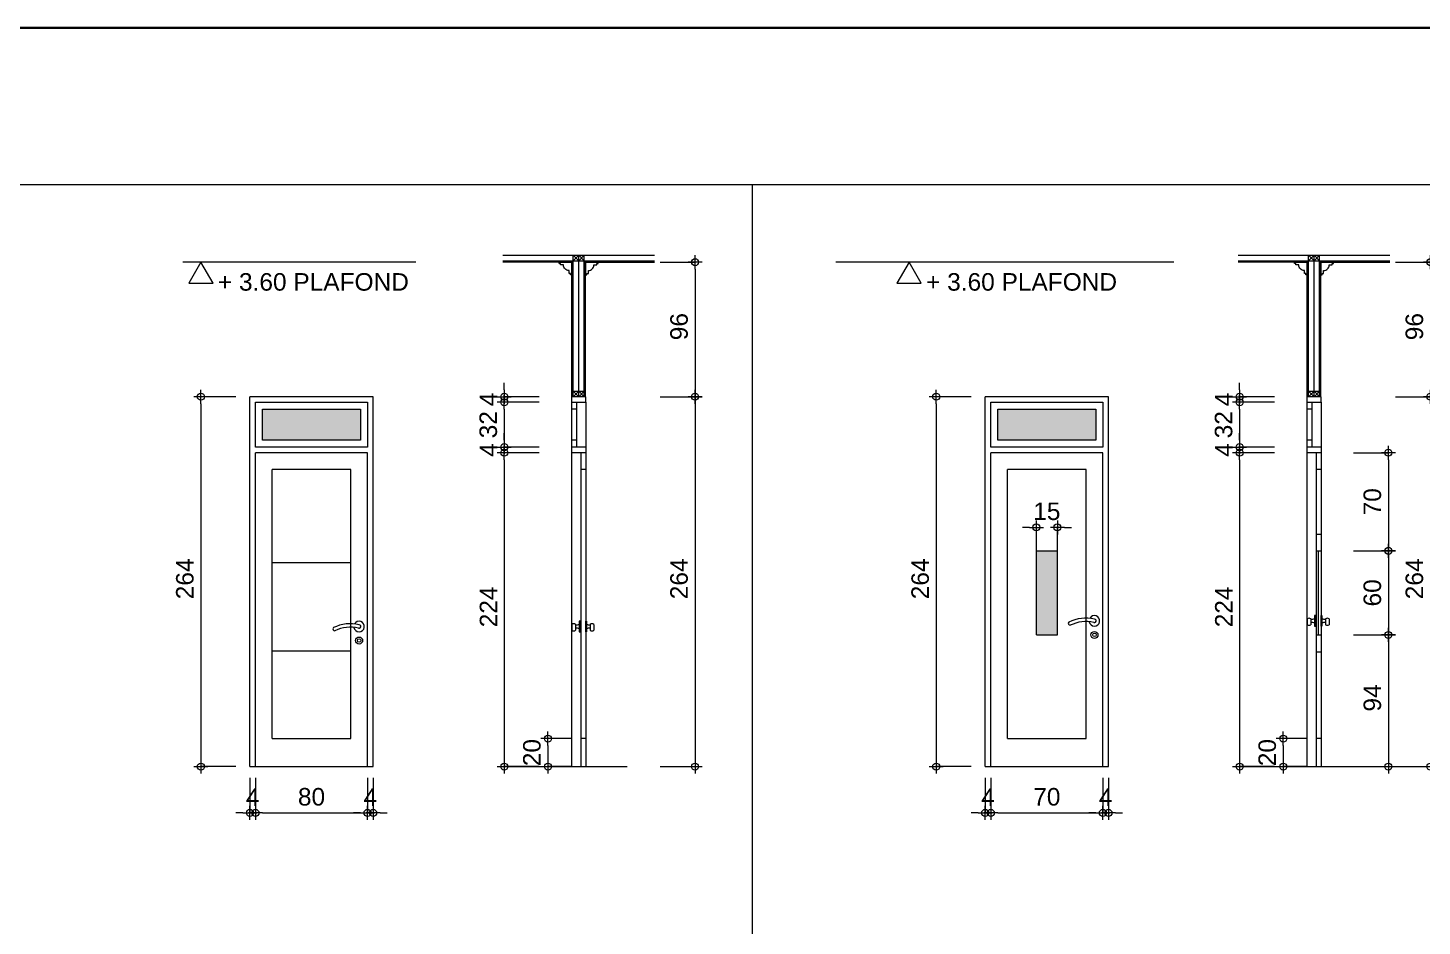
# Model space of a CAD drawing. Header units: millimetres. Extents: x -11 to 1625, y -267 to 180.
# Drawn here: x 1010.57 to 1030.48, y -5.82 to 7 of the extents above; entities that cross this region are included whole.
import ezdxf
from ezdxf.enums import TextEntityAlignment as Align

# ---------------------------------------------------------------- set-up
doc = ezdxf.new("R2010")
doc.units = ezdxf.units.MM
for name, color, linetype, lineweight in [('ars', 11, 'Continuous', 5), ('GRS KOP', 1, 'Continuous', 35), ('kop', 7, 'Continuous', 20), ('kus', 63, 'Continuous', 15), ('lan', 7, 'Continuous', 15), ('not', 7, 'Continuous', 20), ('PARTISI', 190, 'Continuous', 9), ('pla', 213, 'Continuous', 15), ('sol kaca', 9, 'Continuous', 0), ('u', 6, 'Continuous', 20)]:
    doc.layers.add(name, color=color, linetype=linetype, lineweight=lineweight)
doc.styles.add('BARU', font='complex.shx')
doc.styles.add('S', font='SIMPLEX', dxfattribs={"width": 1.1})
doc.styles.get("Standard").update_dxf_attribs({"font": 'ARIALUNI.TTF'})
doc.dimstyles.new('SK 50', dxfattribs={"dimtxt": 0.25, "dimasz": 0.1, "dimexe": 0, "dimexo": 0, "dimgap": 0.1, "dimtad": 1, "dimdec": 0, "dimlfac": 50, "dimzin": 12, "dimdsep": 46, "dimtxsty": 'Standard', "dimblk": 'BULAT', "dimcen": 0.1, "dimclrd": 256, "dimclre": 256, "dimclrt": 256, "dimadec": 0, "dimazin": 3, "dimtfac": 1, "dimtdec": 0, "dimtofl": 0, "dimtmove": 0, "dimatfit": 3, "dimldrblk": 'BULAT', "dimfxl": 0, "dimtolj": 1, "dimtzin": 0, "dimlwd": -1, "dimlwe": -1, "dimarcsym": 0})

# ---------------------------------------------------------------- blocks, each defined once
blk = doc.blocks.new('kop')
at = {"layer": 'GRS KOP'}
blk.add_lwpolyline([(1, 54), (83, 54), (83, 1), (1, 1)], close=True, dxfattribs=at)
at = {"layer": 'kop', "style": 'BARU', "flags": 4}
for p, height in [((73.8, 5.4), 0.35), ((80.303, 5.382), 0.25), ((73.8, 4.9), 0.35), ((80.303, 4.882), 0.25), ((73.8, 4.4), 0.35), ((80.303, 4.382), 0.25)]:
    blk.add_attdef('-', p, '', height=height, dxfattribs=at)
at = {"layer": 'kop', "flags": 4}
for tag, p in [('AR-00', (78.057, 2.648)), ('00', (81.238, 2.647))]:
    blk.add_attdef(tag, text='', height=0.35, dxfattribs=at).set_placement(p, align=Align.MIDDLE)
blk = doc.blocks.new('BULAT')
for p, q in [((-1, 0), (1, 0)), ((0, -1), (0, 1))]:
    blk.add_line(p, q)
blk.add_circle((0, 0), 0.5)
blk = doc.blocks.new('*D1700')
at = {"layer": 'Defpoints', "color": 0, "ltscale": 0.15}
for p in [(1028.37, 0.936), (1027.87, -3.544), (1028.37, -3.544)]:
    blk.add_point(p, dxfattribs=at)
at = {"layer": 'u', "ltscale": 0.15}
for p, q in [((1028.37, 0.936), (1027.87, 0.936)), ((1027.87, 0.836), (1027.87, -3.444)), ((1028.37, -3.544), (1027.87, -3.544))]:
    blk.add_line(p, q, dxfattribs=at)
at = {"layer": 'u', "ltscale": 0.15, "xscale": 0.1, "yscale": 0.1, "zscale": 0.1}
for p, rotation in [((1027.87, 0.936), 90), ((1027.87, -3.544), 270)]:
    blk.add_blockref('BULAT', p, dxfattribs=dict(at, rotation=rotation))
at = {"layer": 'u', "ltscale": 0.15, "insert": (1027.645, -1.264), "char_height": 0.25, "attachment_point": 5, "rotation": 90}
blk.add_mtext('\\A1;224', dxfattribs=at)
blk = doc.blocks.new('*D1701')
at = {"layer": 'Defpoints', "color": 0, "ltscale": 0.15}
for p in [(1029.495, -1.664), (1029.495, -3.544), (1029.995, -3.544)]:
    blk.add_point(p, dxfattribs=at)
at = {"layer": 'u', "ltscale": 0.15}
for p, q in [((1029.495, -1.664), (1029.995, -1.664)), ((1029.995, -1.764), (1029.995, -3.444)), ((1029.495, -3.544), (1029.995, -3.544))]:
    blk.add_line(p, q, dxfattribs=at)
at = {"layer": 'u', "ltscale": 0.15, "xscale": 0.1, "yscale": 0.1, "zscale": 0.1}
for p, rotation in [((1029.995, -1.664), 90), ((1029.995, -3.544), 270)]:
    blk.add_blockref('BULAT', p, dxfattribs=dict(at, rotation=rotation))
at = {"layer": 'u', "ltscale": 0.15, "insert": (1029.767, -2.564), "char_height": 0.25, "attachment_point": 5, "rotation": 90}
blk.add_mtext('\\A1;94', dxfattribs=at)
blk = doc.blocks.new('PEILA')
blk.add_lwpolyline([(-0.188, -0.325), (0.188, -0.325), (0, 0)], close=True)
at = {"style": 'S', "width": 1.1, "flags": 4}
blk.add_attdef('CAT', (0.265, -0.289), '', height=0.2, dxfattribs=at)
blk = doc.blocks.new('*D1702')
at = {"layer": 'Defpoints', "color": 0, "ltscale": 0.15}
for p in [(1029.495, -0.464), (1029.495, -1.664), (1029.995, -1.664)]:
    blk.add_point(p, dxfattribs=at)
at = {"layer": 'u', "ltscale": 0.15}
for p, q in [((1029.495, -0.464), (1029.995, -0.464)), ((1029.995, -0.564), (1029.995, -1.564)), ((1029.495, -1.664), (1029.995, -1.664))]:
    blk.add_line(p, q, dxfattribs=at)
at = {"layer": 'u', "ltscale": 0.15, "xscale": 0.1, "yscale": 0.1, "zscale": 0.1}
for p, rotation in [((1029.995, -0.464), 90), ((1029.995, -1.664), 270)]:
    blk.add_blockref('BULAT', p, dxfattribs=dict(at, rotation=rotation))
at = {"layer": 'u', "ltscale": 0.15, "insert": (1029.767, -1.064), "char_height": 0.25, "attachment_point": 5, "rotation": 90}
blk.add_mtext('\\A1;60', dxfattribs=at)
blk = doc.blocks.new('*D1703')
at = {"layer": 'Defpoints', "color": 0, "ltscale": 0.15}
for p in [(1029.495, 0.936), (1029.495, -0.464), (1029.995, -0.464)]:
    blk.add_point(p, dxfattribs=at)
at = {"layer": 'u', "ltscale": 0.15}
for p, q in [((1029.495, 0.936), (1029.995, 0.936)), ((1029.995, 0.836), (1029.995, -0.364)), ((1029.495, -0.464), (1029.995, -0.464))]:
    blk.add_line(p, q, dxfattribs=at)
at = {"layer": 'u', "ltscale": 0.15, "xscale": 0.1, "yscale": 0.1, "zscale": 0.1}
for p, rotation in [((1029.995, 0.936), 90), ((1029.995, -0.464), 270)]:
    blk.add_blockref('BULAT', p, dxfattribs=dict(at, rotation=rotation))
at = {"layer": 'u', "ltscale": 0.15, "insert": (1029.767, 0.236), "char_height": 0.25, "attachment_point": 5, "rotation": 90}
blk.add_mtext('\\A1;70', dxfattribs=at)
blk = doc.blocks.new('*D1704')
at = {"layer": 'Defpoints', "color": 0, "ltscale": 0.15}
for p in [(1028.37, 1.016), (1027.87, 0.936), (1028.37, 0.936)]:
    blk.add_point(p, dxfattribs=at)
at = {"layer": 'u', "ltscale": 0.15}
for p, q in [((1027.87, 1.116), (1027.87, 1.216)), ((1028.37, 1.016), (1027.87, 1.016)), ((1028.37, 0.936), (1027.87, 0.936)), ((1027.87, 0.836), (1027.87, 0.736))]:
    blk.add_line(p, q, dxfattribs=at)
at = {"layer": 'u', "ltscale": 0.15, "xscale": 0.1, "yscale": 0.1, "zscale": 0.1}
for p, rotation in [((1027.87, 1.016), 270), ((1027.87, 0.936), 90)]:
    blk.add_blockref('BULAT', p, dxfattribs=dict(at, rotation=rotation))
at = {"layer": 'u', "ltscale": 0.15, "insert": (1027.645, 0.976), "char_height": 0.25, "attachment_point": 5, "rotation": 90}
blk.add_mtext('\\A1;4', dxfattribs=at)
blk = doc.blocks.new('*D1705')
at = {"layer": 'Defpoints', "color": 0, "ltscale": 0.15}
for p in [(1028.37, 1.656), (1027.87, 1.016), (1028.37, 1.016)]:
    blk.add_point(p, dxfattribs=at)
at = {"layer": 'u', "ltscale": 0.15}
for p, q in [((1028.37, 1.656), (1027.87, 1.656)), ((1027.87, 1.556), (1027.87, 1.116)), ((1028.37, 1.016), (1027.87, 1.016))]:
    blk.add_line(p, q, dxfattribs=at)
at = {"layer": 'u', "ltscale": 0.15, "xscale": 0.1, "yscale": 0.1, "zscale": 0.1}
for p, rotation in [((1027.87, 1.656), 90), ((1027.87, 1.016), 270)]:
    blk.add_blockref('BULAT', p, dxfattribs=dict(at, rotation=rotation))
at = {"layer": 'u', "ltscale": 0.15, "insert": (1027.643, 1.336), "char_height": 0.25, "attachment_point": 5, "rotation": 90}
blk.add_mtext('\\A1;32', dxfattribs=at)
blk = doc.blocks.new('*D1706')
at = {"layer": 'Defpoints', "color": 0, "ltscale": 0.15}
for p in [(1027.87, 1.656), (1028.37, 1.736), (1028.37, 1.656)]:
    blk.add_point(p, dxfattribs=at)
at = {"layer": 'u', "ltscale": 0.15}
for p, q in [((1027.87, 1.836), (1027.87, 1.936)), ((1028.37, 1.736), (1027.87, 1.736)), ((1028.37, 1.656), (1027.87, 1.656)), ((1027.87, 1.556), (1027.87, 1.456))]:
    blk.add_line(p, q, dxfattribs=at)
at = {"layer": 'u', "ltscale": 0.15, "xscale": 0.1, "yscale": 0.1, "zscale": 0.1}
for p, rotation in [((1027.87, 1.736), 270), ((1027.87, 1.656), 90)]:
    blk.add_blockref('BULAT', p, dxfattribs=dict(at, rotation=rotation))
at = {"layer": 'u', "ltscale": 0.15, "insert": (1027.645, 1.696), "char_height": 0.25, "attachment_point": 5, "rotation": 90}
blk.add_mtext('\\A1;4', dxfattribs=at)
blk = doc.blocks.new('*D1707')
at = {"layer": 'Defpoints', "color": 0, "ltscale": 0.15}
for p in [(1030.095, 1.736), (1030.095, -3.544), (1030.595, -3.544)]:
    blk.add_point(p, dxfattribs=at)
at = {"layer": 'u', "ltscale": 0.15}
for p, q in [((1030.095, 1.736), (1030.595, 1.736)), ((1030.595, 1.636), (1030.595, -3.444)), ((1030.095, -3.544), (1030.595, -3.544))]:
    blk.add_line(p, q, dxfattribs=at)
at = {"layer": 'u', "ltscale": 0.15, "xscale": 0.1, "yscale": 0.1, "zscale": 0.1}
for p, rotation in [((1030.595, 1.736), 90), ((1030.595, -3.544), 270)]:
    blk.add_blockref('BULAT', p, dxfattribs=dict(at, rotation=rotation))
at = {"layer": 'u', "ltscale": 0.15, "insert": (1030.367, -0.864), "char_height": 0.25, "attachment_point": 5, "rotation": 90}
blk.add_mtext('\\A1;264', dxfattribs=at)
blk = doc.blocks.new('*D1708')
at = {"layer": 'Defpoints', "color": 0, "ltscale": 0.15}
for p in [(1030.095, 3.656), (1030.095, 1.736), (1030.595, 1.736)]:
    blk.add_point(p, dxfattribs=at)
at = {"layer": 'u', "ltscale": 0.15}
for p, q in [((1030.095, 3.656), (1030.595, 3.656)), ((1030.595, 3.556), (1030.595, 1.836)), ((1030.095, 1.736), (1030.595, 1.736))]:
    blk.add_line(p, q, dxfattribs=at)
at = {"layer": 'u', "ltscale": 0.15, "xscale": 0.1, "yscale": 0.1, "zscale": 0.1}
for p, rotation in [((1030.595, 3.656), 90), ((1030.595, 1.736), 270)]:
    blk.add_blockref('BULAT', p, dxfattribs=dict(at, rotation=rotation))
at = {"layer": 'u', "ltscale": 0.15, "insert": (1030.367, 2.736), "char_height": 0.25, "attachment_point": 5, "rotation": 90}
blk.add_mtext('\\A1;96', dxfattribs=at)
blk = doc.blocks.new('*D1709')
at = {"layer": 'Defpoints', "color": 0, "ltscale": 0.15}
for p in [(1028.833, -3.144), (1028.494, -3.544), (1028.833, -3.544)]:
    blk.add_point(p, dxfattribs=at)
at = {"layer": 'u', "ltscale": 0.15}
for p, q in [((1028.833, -3.144), (1028.494, -3.144)), ((1028.494, -3.244), (1028.494, -3.444)), ((1028.833, -3.544), (1028.494, -3.544))]:
    blk.add_line(p, q, dxfattribs=at)
at = {"layer": 'u', "ltscale": 0.15, "xscale": 0.1, "yscale": 0.1, "zscale": 0.1}
for p, rotation in [((1028.494, -3.144), 90), ((1028.494, -3.544), 270)]:
    blk.add_blockref('BULAT', p, dxfattribs=dict(at, rotation=rotation))
at = {"layer": 'u', "ltscale": 0.15, "insert": (1028.266, -3.344), "char_height": 0.25, "attachment_point": 5, "rotation": 90}
blk.add_mtext('\\A1;20', dxfattribs=at)
blk = doc.blocks.new('*D1710')
at = {"layer": 'Defpoints', "color": 0, "ltscale": 0.15}
for p in [(1024.318, -3.704), (1025.918, -3.704), (1025.918, -4.204)]:
    blk.add_point(p, dxfattribs=at)
at = {"layer": 'u', "ltscale": 0.15}
for p, q in [((1024.318, -3.704), (1024.318, -4.204)), ((1025.918, -3.704), (1025.918, -4.204)), ((1024.418, -4.204), (1025.818, -4.204))]:
    blk.add_line(p, q, dxfattribs=at)
at = {"layer": 'u', "ltscale": 0.15, "xscale": 0.1, "yscale": 0.1, "zscale": 0.1, "rotation": 180}
blk.add_blockref('BULAT', (1024.318, -4.204), dxfattribs=at)
at = {"layer": 'u', "ltscale": 0.15, "xscale": 0.1, "yscale": 0.1, "zscale": 0.1}
blk.add_blockref('BULAT', (1025.918, -4.204), dxfattribs=at)
at = {"layer": 'u', "ltscale": 0.15, "insert": (1025.118, -3.976), "char_height": 0.25, "attachment_point": 5}
blk.add_mtext('\\A1;70', dxfattribs=at)
blk = doc.blocks.new('*D1711')
at = {"layer": 'Defpoints', "color": 0, "ltscale": 0.15}
for p in [(1024.238, -3.704), (1024.318, -3.704), (1024.318, -4.204)]:
    blk.add_point(p, dxfattribs=at)
at = {"layer": 'u', "ltscale": 0.15}
for p, q in [((1024.238, -3.704), (1024.238, -4.204)), ((1024.318, -3.704), (1024.318, -4.204)), ((1024.138, -4.204), (1024.038, -4.204)), ((1024.418, -4.204), (1024.518, -4.204))]:
    blk.add_line(p, q, dxfattribs=at)
at = {"layer": 'u', "ltscale": 0.15, "xscale": 0.1, "yscale": 0.1, "zscale": 0.1}
blk.add_blockref('BULAT', (1024.238, -4.204), dxfattribs=at)
at = {"layer": 'u', "ltscale": 0.15, "xscale": 0.1, "yscale": 0.1, "zscale": 0.1, "rotation": 180}
blk.add_blockref('BULAT', (1024.318, -4.204), dxfattribs=at)
at = {"layer": 'u', "ltscale": 0.15, "insert": (1024.278, -3.979), "char_height": 0.25, "attachment_point": 5}
blk.add_mtext('\\A1;4', dxfattribs=at)
blk = doc.blocks.new('*D1712')
at = {"layer": 'Defpoints', "color": 0, "ltscale": 0.15}
for p in [(1025.918, -3.704), (1025.998, -3.704), (1025.998, -4.204)]:
    blk.add_point(p, dxfattribs=at)
at = {"layer": 'u', "ltscale": 0.15}
for p, q in [((1025.918, -3.704), (1025.918, -4.204)), ((1025.998, -3.704), (1025.998, -4.204)), ((1025.818, -4.204), (1025.718, -4.204)), ((1026.098, -4.204), (1026.198, -4.204))]:
    blk.add_line(p, q, dxfattribs=at)
at = {"layer": 'u', "ltscale": 0.15, "xscale": 0.1, "yscale": 0.1, "zscale": 0.1}
blk.add_blockref('BULAT', (1025.918, -4.204), dxfattribs=at)
at = {"layer": 'u', "ltscale": 0.15, "xscale": 0.1, "yscale": 0.1, "zscale": 0.1, "rotation": 180}
blk.add_blockref('BULAT', (1025.998, -4.204), dxfattribs=at)
at = {"layer": 'u', "ltscale": 0.15, "insert": (1025.958, -3.979), "char_height": 0.25, "attachment_point": 5}
blk.add_mtext('\\A1;4', dxfattribs=at)
blk = doc.blocks.new('*D1713')
at = {"layer": 'Defpoints', "color": 0, "ltscale": 0.15}
for p in [(1024.038, 1.736), (1023.538, -3.544), (1024.038, -3.544)]:
    blk.add_point(p, dxfattribs=at)
at = {"layer": 'u', "ltscale": 0.15}
for p, q in [((1024.038, 1.736), (1023.538, 1.736)), ((1023.538, 1.636), (1023.538, -3.444)), ((1024.038, -3.544), (1023.538, -3.544))]:
    blk.add_line(p, q, dxfattribs=at)
at = {"layer": 'u', "ltscale": 0.15, "xscale": 0.1, "yscale": 0.1, "zscale": 0.1}
for p, rotation in [((1023.538, 1.736), 90), ((1023.538, -3.544), 270)]:
    blk.add_blockref('BULAT', p, dxfattribs=dict(at, rotation=rotation))
at = {"layer": 'u', "ltscale": 0.15, "insert": (1023.31, -0.864), "char_height": 0.25, "attachment_point": 5, "rotation": 90}
blk.add_mtext('\\A1;264', dxfattribs=at)
blk = doc.blocks.new('*D1714')
at = {"layer": 'Defpoints', "color": 0, "ltscale": 0.15}
for p in [(1024.968, -0.129), (1024.968, -0.464), (1025.268, -0.464)]:
    blk.add_point(p, dxfattribs=at)
at = {"layer": 'u', "ltscale": 0.15}
for p, q in [((1024.868, -0.129), (1024.768, -0.129)), ((1024.968, -0.464), (1024.968, -0.129)), ((1025.268, -0.464), (1025.268, -0.129)), ((1025.368, -0.129), (1025.468, -0.129))]:
    blk.add_line(p, q, dxfattribs=at)
at = {"layer": 'u', "ltscale": 0.15, "xscale": 0.1, "yscale": 0.1, "zscale": 0.1}
blk.add_blockref('BULAT', (1024.968, -0.129), dxfattribs=at)
at = {"layer": 'u', "ltscale": 0.15, "xscale": 0.1, "yscale": 0.1, "zscale": 0.1, "rotation": 180}
blk.add_blockref('BULAT', (1025.268, -0.129), dxfattribs=at)
at = {"layer": 'u', "ltscale": 0.15, "insert": (1025.118, 0.099), "char_height": 0.25, "attachment_point": 5}
blk.add_mtext('\\A1;15', dxfattribs=at)
blk = doc.blocks.new('*D1826')
at = {"layer": 'Defpoints', "color": 0, "ltscale": 0.15}
for p in [(1017.87, 0.936), (1017.37, -3.544), (1017.87, -3.544)]:
    blk.add_point(p, dxfattribs=at)
at = {"layer": 'u', "ltscale": 0.15}
for p, q in [((1017.87, 0.936), (1017.37, 0.936)), ((1017.37, 0.836), (1017.37, -3.444)), ((1017.87, -3.544), (1017.37, -3.544))]:
    blk.add_line(p, q, dxfattribs=at)
at = {"layer": 'u', "ltscale": 0.15, "xscale": 0.1, "yscale": 0.1, "zscale": 0.1}
for p, rotation in [((1017.37, 0.936), 90), ((1017.37, -3.544), 270)]:
    blk.add_blockref('BULAT', p, dxfattribs=dict(at, rotation=rotation))
at = {"layer": 'u', "ltscale": 0.15, "insert": (1017.145, -1.264), "char_height": 0.25, "attachment_point": 5, "rotation": 90}
blk.add_mtext('\\A1;224', dxfattribs=at)
blk = doc.blocks.new('*D1827')
at = {"layer": 'Defpoints', "color": 0, "ltscale": 0.15}
for p in [(1017.87, 1.016), (1017.37, 0.936), (1017.87, 0.936)]:
    blk.add_point(p, dxfattribs=at)
at = {"layer": 'u', "ltscale": 0.15}
for p, q in [((1017.37, 1.116), (1017.37, 1.216)), ((1017.87, 1.016), (1017.37, 1.016)), ((1017.87, 0.936), (1017.37, 0.936)), ((1017.37, 0.836), (1017.37, 0.736))]:
    blk.add_line(p, q, dxfattribs=at)
at = {"layer": 'u', "ltscale": 0.15, "xscale": 0.1, "yscale": 0.1, "zscale": 0.1}
for p, rotation in [((1017.37, 1.016), 270), ((1017.37, 0.936), 90)]:
    blk.add_blockref('BULAT', p, dxfattribs=dict(at, rotation=rotation))
at = {"layer": 'u', "ltscale": 0.15, "insert": (1017.145, 0.976), "char_height": 0.25, "attachment_point": 5, "rotation": 90}
blk.add_mtext('\\A1;4', dxfattribs=at)
blk = doc.blocks.new('*D1828')
at = {"layer": 'Defpoints', "color": 0, "ltscale": 0.15}
for p in [(1017.87, 1.656), (1017.37, 1.016), (1017.87, 1.016)]:
    blk.add_point(p, dxfattribs=at)
at = {"layer": 'u', "ltscale": 0.15}
for p, q in [((1017.87, 1.656), (1017.37, 1.656)), ((1017.37, 1.556), (1017.37, 1.116)), ((1017.87, 1.016), (1017.37, 1.016))]:
    blk.add_line(p, q, dxfattribs=at)
at = {"layer": 'u', "ltscale": 0.15, "xscale": 0.1, "yscale": 0.1, "zscale": 0.1}
for p, rotation in [((1017.37, 1.656), 90), ((1017.37, 1.016), 270)]:
    blk.add_blockref('BULAT', p, dxfattribs=dict(at, rotation=rotation))
at = {"layer": 'u', "ltscale": 0.15, "insert": (1017.143, 1.336), "char_height": 0.25, "attachment_point": 5, "rotation": 90}
blk.add_mtext('\\A1;32', dxfattribs=at)
blk = doc.blocks.new('*D1829')
at = {"layer": 'Defpoints', "color": 0, "ltscale": 0.15}
for p in [(1017.37, 1.656), (1017.87, 1.736), (1017.87, 1.656)]:
    blk.add_point(p, dxfattribs=at)
at = {"layer": 'u', "ltscale": 0.15}
for p, q in [((1017.37, 1.836), (1017.37, 1.936)), ((1017.87, 1.736), (1017.37, 1.736)), ((1017.87, 1.656), (1017.37, 1.656)), ((1017.37, 1.556), (1017.37, 1.456))]:
    blk.add_line(p, q, dxfattribs=at)
at = {"layer": 'u', "ltscale": 0.15, "xscale": 0.1, "yscale": 0.1, "zscale": 0.1}
for p, rotation in [((1017.37, 1.736), 270), ((1017.37, 1.656), 90)]:
    blk.add_blockref('BULAT', p, dxfattribs=dict(at, rotation=rotation))
at = {"layer": 'u', "ltscale": 0.15, "insert": (1017.145, 1.696), "char_height": 0.25, "attachment_point": 5, "rotation": 90}
blk.add_mtext('\\A1;4', dxfattribs=at)
blk = doc.blocks.new('*D1830')
at = {"layer": 'Defpoints', "color": 0, "ltscale": 0.15}
for p in [(1019.595, 1.736), (1019.595, -3.544), (1020.095, -3.544)]:
    blk.add_point(p, dxfattribs=at)
at = {"layer": 'u', "ltscale": 0.15}
for p, q in [((1019.595, 1.736), (1020.095, 1.736)), ((1020.095, 1.636), (1020.095, -3.444)), ((1019.595, -3.544), (1020.095, -3.544))]:
    blk.add_line(p, q, dxfattribs=at)
at = {"layer": 'u', "ltscale": 0.15, "xscale": 0.1, "yscale": 0.1, "zscale": 0.1}
for p, rotation in [((1020.095, 1.736), 90), ((1020.095, -3.544), 270)]:
    blk.add_blockref('BULAT', p, dxfattribs=dict(at, rotation=rotation))
at = {"layer": 'u', "ltscale": 0.15, "insert": (1019.867, -0.864), "char_height": 0.25, "attachment_point": 5, "rotation": 90}
blk.add_mtext('\\A1;264', dxfattribs=at)
blk = doc.blocks.new('*D1831')
at = {"layer": 'Defpoints', "color": 0, "ltscale": 0.15}
for p in [(1019.595, 3.656), (1019.595, 1.736), (1020.095, 1.736)]:
    blk.add_point(p, dxfattribs=at)
at = {"layer": 'u', "ltscale": 0.15}
for p, q in [((1019.595, 3.656), (1020.095, 3.656)), ((1020.095, 3.556), (1020.095, 1.836)), ((1019.595, 1.736), (1020.095, 1.736))]:
    blk.add_line(p, q, dxfattribs=at)
at = {"layer": 'u', "ltscale": 0.15, "xscale": 0.1, "yscale": 0.1, "zscale": 0.1}
for p, rotation in [((1020.095, 3.656), 90), ((1020.095, 1.736), 270)]:
    blk.add_blockref('BULAT', p, dxfattribs=dict(at, rotation=rotation))
at = {"layer": 'u', "ltscale": 0.15, "insert": (1019.867, 2.736), "char_height": 0.25, "attachment_point": 5, "rotation": 90}
blk.add_mtext('\\A1;96', dxfattribs=at)
blk = doc.blocks.new('*D1832')
at = {"layer": 'Defpoints', "color": 0, "ltscale": 0.15}
for p in [(1018.333, -3.144), (1017.994, -3.544), (1018.333, -3.544)]:
    blk.add_point(p, dxfattribs=at)
at = {"layer": 'u', "ltscale": 0.15}
for p, q in [((1018.333, -3.144), (1017.994, -3.144)), ((1017.994, -3.244), (1017.994, -3.444)), ((1018.333, -3.544), (1017.994, -3.544))]:
    blk.add_line(p, q, dxfattribs=at)
at = {"layer": 'u', "ltscale": 0.15, "xscale": 0.1, "yscale": 0.1, "zscale": 0.1}
for p, rotation in [((1017.994, -3.144), 90), ((1017.994, -3.544), 270)]:
    blk.add_blockref('BULAT', p, dxfattribs=dict(at, rotation=rotation))
at = {"layer": 'u', "ltscale": 0.15, "insert": (1017.766, -3.344), "char_height": 0.25, "attachment_point": 5, "rotation": 90}
blk.add_mtext('\\A1;20', dxfattribs=at)
blk = doc.blocks.new('*D1833')
at = {"layer": 'Defpoints', "color": 0, "ltscale": 0.15}
for p in [(1013.818, -3.704), (1015.418, -3.704), (1015.418, -4.204)]:
    blk.add_point(p, dxfattribs=at)
at = {"layer": 'u', "ltscale": 0.15}
for p, q in [((1013.818, -3.704), (1013.818, -4.204)), ((1015.418, -3.704), (1015.418, -4.204)), ((1013.918, -4.204), (1015.318, -4.204))]:
    blk.add_line(p, q, dxfattribs=at)
at = {"layer": 'u', "ltscale": 0.15, "xscale": 0.1, "yscale": 0.1, "zscale": 0.1, "rotation": 180}
blk.add_blockref('BULAT', (1013.818, -4.204), dxfattribs=at)
at = {"layer": 'u', "ltscale": 0.15, "xscale": 0.1, "yscale": 0.1, "zscale": 0.1}
blk.add_blockref('BULAT', (1015.418, -4.204), dxfattribs=at)
at = {"layer": 'u', "ltscale": 0.15, "insert": (1014.618, -3.976), "char_height": 0.25, "attachment_point": 5}
blk.add_mtext('\\A1;80', dxfattribs=at)
blk = doc.blocks.new('*D1834')
at = {"layer": 'Defpoints', "color": 0, "ltscale": 0.15}
for p in [(1013.738, -3.704), (1013.818, -3.704), (1013.818, -4.204)]:
    blk.add_point(p, dxfattribs=at)
at = {"layer": 'u', "ltscale": 0.15}
for p, q in [((1013.738, -3.704), (1013.738, -4.204)), ((1013.818, -3.704), (1013.818, -4.204)), ((1013.638, -4.204), (1013.538, -4.204)), ((1013.918, -4.204), (1014.018, -4.204))]:
    blk.add_line(p, q, dxfattribs=at)
at = {"layer": 'u', "ltscale": 0.15, "xscale": 0.1, "yscale": 0.1, "zscale": 0.1}
blk.add_blockref('BULAT', (1013.738, -4.204), dxfattribs=at)
at = {"layer": 'u', "ltscale": 0.15, "xscale": 0.1, "yscale": 0.1, "zscale": 0.1, "rotation": 180}
blk.add_blockref('BULAT', (1013.818, -4.204), dxfattribs=at)
at = {"layer": 'u', "ltscale": 0.15, "insert": (1013.778, -3.979), "char_height": 0.25, "attachment_point": 5}
blk.add_mtext('\\A1;4', dxfattribs=at)
blk = doc.blocks.new('*D1835')
at = {"layer": 'Defpoints', "color": 0, "ltscale": 0.15}
for p in [(1015.418, -3.704), (1015.498, -3.704), (1015.498, -4.204)]:
    blk.add_point(p, dxfattribs=at)
at = {"layer": 'u', "ltscale": 0.15}
for p, q in [((1015.418, -3.704), (1015.418, -4.204)), ((1015.498, -3.704), (1015.498, -4.204)), ((1015.318, -4.204), (1015.218, -4.204)), ((1015.598, -4.204), (1015.698, -4.204))]:
    blk.add_line(p, q, dxfattribs=at)
at = {"layer": 'u', "ltscale": 0.15, "xscale": 0.1, "yscale": 0.1, "zscale": 0.1}
blk.add_blockref('BULAT', (1015.418, -4.204), dxfattribs=at)
at = {"layer": 'u', "ltscale": 0.15, "xscale": 0.1, "yscale": 0.1, "zscale": 0.1, "rotation": 180}
blk.add_blockref('BULAT', (1015.498, -4.204), dxfattribs=at)
at = {"layer": 'u', "ltscale": 0.15, "insert": (1015.458, -3.979), "char_height": 0.25, "attachment_point": 5}
blk.add_mtext('\\A1;4', dxfattribs=at)
blk = doc.blocks.new('*D1836')
at = {"layer": 'Defpoints', "color": 0, "ltscale": 0.15}
for p in [(1013.538, 1.736), (1013.038, -3.544), (1013.538, -3.544)]:
    blk.add_point(p, dxfattribs=at)
at = {"layer": 'u', "ltscale": 0.15}
for p, q in [((1013.538, 1.736), (1013.038, 1.736)), ((1013.038, 1.636), (1013.038, -3.444)), ((1013.538, -3.544), (1013.038, -3.544))]:
    blk.add_line(p, q, dxfattribs=at)
at = {"layer": 'u', "ltscale": 0.15, "xscale": 0.1, "yscale": 0.1, "zscale": 0.1}
for p, rotation in [((1013.038, 1.736), 90), ((1013.038, -3.544), 270)]:
    blk.add_blockref('BULAT', p, dxfattribs=dict(at, rotation=rotation))
at = {"layer": 'u', "ltscale": 0.15, "insert": (1012.81, -0.864), "char_height": 0.25, "attachment_point": 5, "rotation": 90}
blk.add_mtext('\\A1;264', dxfattribs=at)

msp = doc.modelspace()

# ---------------------------------------------------------------- hatches: boundary and pattern name
at = {"layer": 'sol kaca'}
h = msp.add_hatch(color=256, dxfattribs=at)
h.dxf.hatch_style = 1
h.paths.add_polyline_path([(1015.3178649, 1.1160966), (1015.3178649, 1.5560966), (1013.9178649, 1.5560966), (1013.9178649, 1.1160966)])
h = msp.add_hatch(color=256, dxfattribs=at)
h.dxf.hatch_style = 1
h.paths.add_polyline_path([(1024.4178649, 1.5560966), (1024.4178649, 1.1160966), (1025.8178649, 1.1160966), (1025.8178649, 1.5560966)])
h.paths.add_polyline_path([(1025.2678649, -0.4639034), (1024.9678649, -0.4639034), (1024.9678649, -1.6639034), (1025.2678649, -1.6639034)])

# ---------------------------------------------------------------- linework, layer by layer
at = {"layer": 'ars'}
for p, q in [((1018.3526825, 3.6560966), (1017.3494938, 3.6560966)), ((1018.3346825, 1.7360966), (1018.3346825, 3.6560966)), ((1018.3526825, 3.6760966), (1018.4326825, 3.7560966)), ((1018.3526825, 3.7560966), (1018.4326825, 3.6760966)), ((1018.4326825, 3.7560966), (1018.5126825, 3.6760966)), ((1018.4326825, 3.6760966), (1018.5126825, 3.7560966)), ((1018.5126825, 3.6560966), (1019.5158712, 3.6560966)), ((1018.5306825, 1.7360966), (1018.5306825, 3.6560966)), ((1028.8526825, 3.6560966), (1027.8494938, 3.6560966)), ((1028.8346825, 1.7360966), (1028.8346825, 3.6560966)), ((1028.8526825, 3.6760966), (1028.9326825, 3.7560966)), ((1028.8526825, 3.7560966), (1028.9326825, 3.6760966)), ((1028.9326825, 3.7560966), (1029.0126825, 3.6760966)), ((1028.9326825, 3.6760966), (1029.0126825, 3.7560966)), ((1029.0126825, 3.6560966), (1030.0158712, 3.6560966)), ((1029.0306825, 1.7360966), (1029.0306825, 3.6560966)), ((1018.3526825, 1.7360966), (1018.4326825, 1.8160966)), ((1018.3526825, 1.8160966), (1018.4326825, 1.7360966)), ((1018.4326825, 1.8160966), (1018.5126825, 1.7360966)), ((1018.4326825, 1.7360966), (1018.5126825, 1.8160966)), ((1028.8526825, 1.7360966), (1028.9326825, 1.8160966)), ((1028.8526825, 1.8160966), (1028.9326825, 1.7360966)), ((1028.9326825, 1.8160966), (1029.0126825, 1.7360966)), ((1028.9326825, 1.7360966), (1029.0126825, 1.8160966))]:
    msp.add_line(p, q, dxfattribs=at)
for points in [[(1028.9526825, -1.3889034), (1028.9411789, -1.3889034), (1028.9411789, -1.5389034), (1028.9526825, -1.5389034)], [(1029.0326825, -1.3889034), (1029.0441861, -1.3889034), (1029.0441861, -1.5389034), (1029.0326825, -1.5389034)], [(1018.4526825, -1.4689034), (1018.4411789, -1.4689034), (1018.4411789, -1.6189034), (1018.4526825, -1.6189034)], [(1018.5326825, -1.4689034), (1018.5441861, -1.4689034), (1018.5441861, -1.6189034), (1018.5326825, -1.6189034)]]:
    msp.add_lwpolyline(points, close=True, dxfattribs=at)
for points in [[(1018.3370659, -1.5143773), (1018.3370659, -1.5979409)], [(1018.3870659, -1.5143773), (1018.3870659, -1.5979409)], [(1018.3939549, -1.5204309), (1018.3870659, -1.5204309)], [(1018.3939549, -1.5673759), (1018.3870659, -1.5673759)], [(1018.5914101, -1.5204309), (1018.598299, -1.5204309)], [(1018.5914101, -1.5673759), (1018.598299, -1.5673759)], [(1018.598299, -1.5143773), (1018.598299, -1.5979409)], [(1018.648299, -1.5143773), (1018.648299, -1.5979409)], [(1028.8370659, -1.4343773), (1028.8370659, -1.5179409)], [(1028.8870659, -1.4343773), (1028.8870659, -1.5179409)], [(1028.8939549, -1.4404309), (1028.8870659, -1.4404309)], [(1028.8939549, -1.4873759), (1028.8870659, -1.4873759)], [(1029.0914101, -1.4404309), (1029.098299, -1.4404309)], [(1029.0914101, -1.4873759), (1029.098299, -1.4873759)], [(1029.098299, -1.4343773), (1029.098299, -1.5179409)], [(1029.148299, -1.4343773), (1029.148299, -1.5179409)]]:
    msp.add_lwpolyline(points, dxfattribs=at)
for centre, radius in [((1015.2978649, -1.7439034), 0.05), ((1015.2978649, -1.7439034), 0.025), ((1025.7978649, -1.6639034), 0.05), ((1025.7978649, -1.6639034), 0.025)]:
    msp.add_circle(centre, radius, dxfattribs=at)
for centre, radius, start, end in [((1025.7978649, -1.4639034), 0.075, 189.64596199, 151.17059199), ((1014.9499479, -1.5790143), 0.0266789, 136.51723334, 275.64752154), ((1015.1728649, -2.0555851), 0.5510465, 76.88883355, 116.08237744), ((1015.1761327, -2.0667717), 0.5125345, 77.52780495, 115.86066295), ((1015.2978649, -1.5439034), 0.075, 189.64596199, 151.17059199), ((1015.2978649, -1.5439034), 0.025, 243.78816417, 90), ((1018.3620659, -1.5443617), 0.0390393, 50.17975461, 129.82024539), ((1018.3915386, -1.3711443), 0.1493062, 269.07273269, 289.4189203), ((1018.3915386, -1.7166625), 0.1493062, 70.5810797, 90.92726731), ((1018.5938263, -1.3711443), 0.1493062, 250.5810797, 270.92726731), ((1018.5938263, -1.7166625), 0.1493062, 89.07273269, 109.4189203), ((1018.623299, -1.5443617), 0.0390393, 50.17975461, 129.82024539), ((1025.4499479, -1.4990143), 0.0266789, 136.51723334, 275.64752154), ((1025.6728649, -1.9755851), 0.5510465, 76.88883355, 116.08237744), ((1025.6761327, -1.9867717), 0.5125345, 77.52780495, 115.86066295), ((1025.7978649, -1.4639034), 0.025, 243.78816417, 90), ((1028.8620659, -1.4643617), 0.0390393, 50.17975461, 129.82024539), ((1028.8620659, -1.4879565), 0.0390393, 230.17975461, 309.82024539), ((1028.8915386, -1.2911443), 0.1493062, 269.07273269, 289.4189203), ((1028.8915386, -1.6366625), 0.1493062, 70.5810797, 90.92726731), ((1029.0938263, -1.2911443), 0.1493062, 250.5810797, 270.92726731), ((1029.0938263, -1.6366625), 0.1493062, 89.07273269, 109.4189203), ((1029.123299, -1.4643617), 0.0390393, 50.17975461, 129.82024539), ((1029.123299, -1.4879565), 0.0390393, 230.17975461, 309.82024539), ((1018.3620659, -1.5679565), 0.0390393, 230.17975461, 309.82024539), ((1018.623299, -1.5679565), 0.0390393, 230.17975461, 309.82024539)]:
    msp.add_arc(centre, radius, start, end, dxfattribs=at)
at = {"layer": 'kus'}
for p, q in [((1013.7378649, -3.5439034), (1013.7378649, 1.7360966)), ((1015.4978649, 1.7360966), (1013.7378649, 1.7360966)), ((1015.4978649, -3.5439034), (1015.4978649, 1.7360966)), ((1018.3326825, 1.6560966), (1018.3326825, -3.5439034)), ((1018.4026825, 1.6560966), (1018.4026825, 1.0160966)), ((1018.5326825, 1.6560966), (1018.5326825, -3.5439034)), ((1024.2378649, -3.5439034), (1024.2378649, 1.7360966)), ((1025.9978649, 1.7360966), (1024.2378649, 1.7360966)), ((1025.9978649, -3.5439034), (1025.9978649, 1.7360966)), ((1028.8326825, 1.6560966), (1028.8326825, -3.5439034)), ((1028.9026825, 1.6560966), (1028.9026825, 1.0160966)), ((1029.0326825, 1.6560966), (1029.0326825, -3.5439034)), ((1018.4026825, 1.5560966), (1018.3326825, 1.5560966)), ((1028.9026825, 1.5560966), (1028.8326825, 1.5560966)), ((1018.4026825, 1.1160966), (1018.3326825, 1.1160966)), ((1018.5326825, 1.0160966), (1018.3326825, 1.0160966)), ((1028.9026825, 1.1160966), (1028.8326825, 1.1160966)), ((1029.0326825, 1.0160966), (1028.8326825, 1.0160966)), ((1013.8178649, -3.5439034), (1013.8178649, 0.9360966)), ((1015.4178649, 0.9360966), (1013.8178649, 0.9360966)), ((1015.4178649, -3.5439034), (1015.4178649, 0.9360966)), ((1018.5326825, 0.9360966), (1018.3326825, 0.9360966)), ((1018.4626825, 0.9360966), (1018.4626825, -3.5439034)), ((1024.3178649, -3.5439034), (1024.3178649, 0.9360966)), ((1025.9178649, 0.9360966), (1024.3178649, 0.9360966)), ((1025.9178649, -3.5439034), (1025.9178649, 0.9360966)), ((1029.0326825, 0.9360966), (1028.8326825, 0.9360966)), ((1028.9626825, 0.9360966), (1028.9626825, -3.5439034)), ((1014.0578649, -3.1439034), (1014.0578649, 0.6960966)), ((1015.1778649, 0.6960966), (1014.0578649, 0.6960966)), ((1015.1778649, -3.1439034), (1015.1778649, 0.6960966)), ((1018.5326825, 0.6960966), (1018.4626825, 0.6960966)), ((1024.5578649, -3.1439034), (1024.5578649, 0.6960966)), ((1025.6778649, 0.6960966), (1024.5578649, 0.6960966)), ((1025.6778649, -3.1439034), (1025.6778649, 0.6960966)), ((1029.0326825, 0.6960966), (1028.9626825, 0.6960966)), ((1028.9626825, -0.2239034), (1029.0326825, -0.2239034)), ((1024.9678649, -0.4639034), (1025.2678649, -0.4639034)), ((1024.9678649, -1.6639034), (1024.9678649, -0.4639034)), ((1025.2678649, -1.6639034), (1025.2678649, -0.4639034)), ((1028.9626825, -0.4639034), (1029.0326825, -0.4639034)), ((1028.9976825, -1.6639034), (1028.9976825, -0.4639034)), ((1015.1778649, -0.6372367), (1014.0578649, -0.6372367)), ((1024.9678649, -1.6639034), (1025.2678649, -1.6639034)), ((1028.9626825, -1.6639034), (1029.0326825, -1.6639034)), ((1014.0578649, -1.8905701), (1015.1778649, -1.8905701)), ((1028.9626825, -1.9039034), (1029.0326825, -1.9039034)), ((1014.0578649, -3.1439034), (1015.1778649, -3.1439034)), ((1018.5326825, -3.1439034), (1018.4626825, -3.1439034)), ((1024.5578649, -3.1439034), (1025.6778649, -3.1439034)), ((1029.0326825, -3.1439034), (1028.9626825, -3.1439034))]:
    msp.add_line(p, q, dxfattribs=at)
for points in [[(1013.8178649, 1.6560966), (1015.4178649, 1.6560966), (1015.4178649, 1.0160966), (1013.8178649, 1.0160966)], [(1018.3326825, 1.6560966), (1018.5326825, 1.6560966), (1018.5326825, 1.7360966), (1018.3326825, 1.7360966)], [(1024.3178649, 1.6560966), (1025.9178649, 1.6560966), (1025.9178649, 1.0160966), (1024.3178649, 1.0160966)], [(1028.8326825, 1.6560966), (1029.0326825, 1.6560966), (1029.0326825, 1.7360966), (1028.8326825, 1.7360966)], [(1013.9178649, 1.5560966), (1015.3178649, 1.5560966), (1015.3178649, 1.1160966), (1013.9178649, 1.1160966)], [(1024.4178649, 1.5560966), (1025.8178649, 1.5560966), (1025.8178649, 1.1160966), (1024.4178649, 1.1160966)]]:
    msp.add_lwpolyline(points, close=True, dxfattribs=at)
at = {"layer": 'lan'}
for p, q in [((1062.9151349, 4.7616769), (997.9151349, 4.7616769)), ((1020.9151349, -18.6383231), (1020.9151349, 4.7616769)), ((1013.7378649, -3.5439034), (1015.4978649, -3.5439034)), ((1017.2974938, -3.5439034), (1019.126423, -3.5439034)), ((1024.2378649, -3.5439034), (1025.9978649, -3.5439034)), ((1027.7974938, -3.5439034), (1029.626423, -3.5439034))]:
    msp.add_line(p, q, dxfattribs=at)
for points in [[(1018.1746825, 3.6160966), (1018.1746825, 3.6360966), (1018.1546825, 3.6360966), (1018.1546825, 3.6560966), (1018.3346825, 3.6560966), (1018.3346825, 3.4760966), (1018.3146825, 3.4760966), (1018.3146825, 3.4960966), (1018.2946825, 3.4960966), (1018.2946825, 3.5360966, -0.4142135624), (1018.2146825, 3.6160966)], [(1018.6906825, 3.6160966), (1018.6906825, 3.6360966), (1018.7106825, 3.6360966), (1018.7106825, 3.6560966), (1018.5306825, 3.6560966), (1018.5306825, 3.4760966), (1018.5506825, 3.4760966), (1018.5506825, 3.4960966), (1018.5706825, 3.4960966), (1018.5706825, 3.5360966, 0.4142135624), (1018.6506825, 3.6160966)], [(1028.6746825, 3.6160966), (1028.6746825, 3.6360966), (1028.6546825, 3.6360966), (1028.6546825, 3.6560966), (1028.8346825, 3.6560966), (1028.8346825, 3.4760966), (1028.8146825, 3.4760966), (1028.8146825, 3.4960966), (1028.7946825, 3.4960966), (1028.7946825, 3.5360966, -0.4142135624), (1028.7146825, 3.6160966)], [(1029.1906825, 3.6160966), (1029.1906825, 3.6360966), (1029.2106825, 3.6360966), (1029.2106825, 3.6560966), (1029.0306825, 3.6560966), (1029.0306825, 3.4760966), (1029.0506825, 3.4760966), (1029.0506825, 3.4960966), (1029.0706825, 3.4960966), (1029.0706825, 3.5360966, 0.4142135624), (1029.1506825, 3.6160966)]]:
    msp.add_lwpolyline(points, format="xyb", close=True, dxfattribs=at)
at = {"layer": 'PARTISI'}
for p, q in [((1018.3526825, 1.7360966), (1018.3526825, 3.7560966)), ((1018.3526825, 3.7560966), (1018.5126825, 3.7560966)), ((1018.4326825, 1.7360966), (1018.4326825, 3.7560966)), ((1018.5126825, 1.7360966), (1018.5126825, 3.7560966)), ((1028.8526825, 1.7360966), (1028.8526825, 3.7560966)), ((1028.8526825, 3.7560966), (1029.0126825, 3.7560966)), ((1028.9326825, 1.7360966), (1028.9326825, 3.7560966)), ((1029.0126825, 1.7360966), (1029.0126825, 3.7560966)), ((1018.3526825, 1.8160966), (1018.5126825, 1.8160966)), ((1028.8526825, 1.8160966), (1029.0126825, 1.8160966))]:
    msp.add_line(p, q, dxfattribs=at)
at = {"layer": 'pla'}
for p, q in [((1016.1088533, 3.6560966), (1012.7811102, 3.6560966)), ((1017.3494938, 3.7560966), (1019.5158712, 3.7560966)), ((1017.3494938, 3.6760966), (1019.5158712, 3.6760966)), ((1026.9294585, 3.6560966), (1022.1062712, 3.6560966)), ((1027.8494938, 3.7560966), (1030.0158712, 3.7560966)), ((1027.8494938, 3.6760966), (1030.0158712, 3.6760966))]:
    msp.add_line(p, q, dxfattribs=at)

# ---------------------------------------------------------------- block references
at = {"layer": 'kop'}
msp.add_blockref('kop', (995.2141622, -47), dxfattribs=at)
at = {"layer": 'not'}
ref = msp.add_blockref('PEILA', (1013.0378036, 3.6560966), dxfattribs=dict(at, xscale=0.9237604307034012, yscale=0.9237604307034012, zscale=0.9237604307034012))
ref.add_attrib('CAT', '+ 3.60 PLAFOND', (1013.281149, 3.2495447), dxfattribs={"layer": '0', "height": 0.25, "flags": 4})
ref = msp.add_blockref('PEILA', (1023.1502356, 3.6560966), dxfattribs=dict(at, xscale=0.9237604307034012, yscale=0.9237604307034012, zscale=0.9237604307034012))
ref.add_attrib('CAT', '+ 3.60 PLAFOND', (1023.393581, 3.2495447), dxfattribs={"layer": '0', "height": 0.25, "flags": 4})

# ---------------------------------------------------------------- dimensions: what is measured, and where the dimension line sits
at = {"layer": 'u', "ltscale": 0.15}
for base, p1, p2, angle, picture, middle in [((1020.0950786, 1.7360966), (1019.5950786, 3.6560966), (1019.5950786, 1.7360966), 270, '*D1831', (1020.0950786, 2.7360966)), ((1030.5950786, 1.7360966), (1030.0950786, 3.6560966), (1030.0950786, 1.7360966), 270, '*D1708', (1030.5950786, 2.7360966)), ((1013.0378649, -3.5439034), (1013.5378649, 1.7360966), (1013.5378649, -3.5439034), 270, '*D1836', (1013.0378649, -0.8639034)), ((1017.3702863, 1.6560966), (1017.8702863, 1.7360966), (1017.8702863, 1.6560966), 270, '*D1829', (1017.3702863, 1.6960966)), ((1020.0950786, -3.5439034), (1019.5950786, 1.7360966), (1019.5950786, -3.5439034), 270, '*D1830', (1020.0950786, -0.8639034)), ((1023.5378649, -3.5439034), (1024.0378649, 1.7360966), (1024.0378649, -3.5439034), 270, '*D1713', (1023.5378649, -0.8639034)), ((1027.8702863, 1.6560966), (1028.3702863, 1.7360966), (1028.3702863, 1.6560966), 270, '*D1706', (1027.8702863, 1.6960966)), ((1030.5950786, -3.5439034), (1030.0950786, 1.7360966), (1030.0950786, -3.5439034), 270, '*D1707', (1030.5950786, -0.8639034)), ((1017.3702863, 1.0160966), (1017.8702863, 1.6560966), (1017.8702863, 1.0160966), 270, '*D1828', (1017.3702863, 1.3360966)), ((1027.8702863, 1.0160966), (1028.3702863, 1.6560966), (1028.3702863, 1.0160966), 270, '*D1705', (1027.8702863, 1.3360966)), ((1017.3702863, 0.9360966), (1017.8702863, 1.0160966), (1017.8702863, 0.9360966), 270, '*D1827', (1017.3702863, 0.9760966)), ((1027.8702863, 0.9360966), (1028.3702863, 1.0160966), (1028.3702863, 0.9360966), 270, '*D1704', (1027.8702863, 0.9760966)), ((1017.3702863, -3.5439034), (1017.8702863, 0.9360966), (1017.8702863, -3.5439034), 270, '*D1826', (1017.3702863, -1.2639034)), ((1027.8702863, -3.5439034), (1028.3702863, 0.9360966), (1028.3702863, -3.5439034), 270, '*D1700', (1027.8702863, -1.2639034)), ((1029.9950786, -0.4639034), (1029.4950786, 0.9360966), (1029.4950786, -0.4639034), 270, '*D1703', (1029.9950786, 0.2360966)), ((1024.9678649, -0.1290702), (1025.2678649, -0.4639034), (1024.9678649, -0.4639034), 180, '*D1714', (1025.1178649, -0.1290702)), ((1029.9950786, -1.6639034), (1029.4950786, -0.4639034), (1029.4950786, -1.6639034), 270, '*D1702', (1029.9950786, -1.0639034)), ((1029.9950786, -3.5439034), (1029.4950786, -1.6639034), (1029.4950786, -3.5439034), 270, '*D1701', (1029.9950786, -2.5639034)), ((1017.9940224, -3.5439034), (1018.3326825, -3.1439034), (1018.3326825, -3.5439034), 270, '*D1832', (1017.9940224, -3.3439034)), ((1028.4940224, -3.5439034), (1028.8326825, -3.1439034), (1028.8326825, -3.5439034), 270, '*D1709', (1028.4940224, -3.3439034))]:
    dim = msp.add_linear_dim(base=base, p1=p1, p2=p2, angle=angle, dimstyle='SK 50', dxfattribs=at)
    dim.commit()
    dim.dimension.update_dxf_attribs({"geometry": picture, "text_midpoint": middle, "dimtype": 160})
for base, p1, p2, picture, middle in [((1013.8178649, -4.2039034), (1013.7378649, -3.7039034), (1013.8178649, -3.7039034), '*D1834', (1013.7778649, -4.2039034)), ((1015.4178649, -4.2039034), (1013.8178649, -3.7039034), (1015.4178649, -3.7039034), '*D1833', (1014.6178649, -4.2039034)), ((1015.4978649, -4.2039034), (1015.4178649, -3.7039034), (1015.4978649, -3.7039034), '*D1835', (1015.4578649, -4.2039034)), ((1024.3178649, -4.2039034), (1024.2378649, -3.7039034), (1024.3178649, -3.7039034), '*D1711', (1024.2778649, -4.2039034)), ((1025.9978649, -4.2039034), (1025.9178649, -3.7039034), (1025.9978649, -3.7039034), '*D1712', (1025.9578649, -4.2039034))]:
    dim = msp.add_linear_dim(base=base, p1=p1, p2=p2, dimstyle='SK 50', dxfattribs=at)
    dim.commit()
    dim.dimension.update_dxf_attribs({"geometry": picture, "text_midpoint": middle, "dimtype": 160})
dim = msp.add_linear_dim(base=(1025.9178649, -4.2039034), p1=(1024.3178649, -3.7039034), p2=(1025.9178649, -3.7039034), text='70', dimstyle='SK 50', dxfattribs=at)
dim.commit()
dim.dimension.update_dxf_attribs({"geometry": '*D1710', "text_midpoint": (1025.1178649, -4.2039034), "dimtype": 160})

doc.saveas('drawing.dxf')
